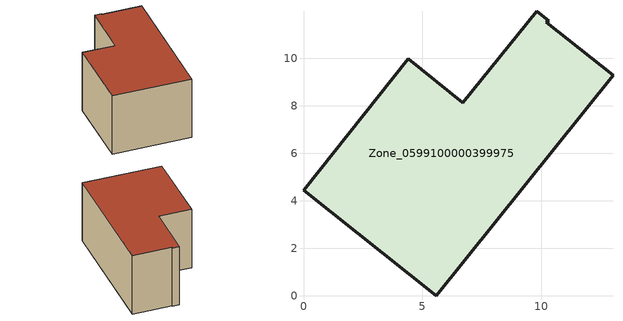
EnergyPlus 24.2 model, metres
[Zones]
Zone_0599100000399975
 floor ground (C_G): 13.02,9.29 5.59,0 0,4.46 4.4,9.97 6.7,8.12 9.8,11.98 10.31,11.58 10.22,11.51 z0.95
 wall outside (C_F): 10.31,11.58 9.8,11.98 6.7,8.12 4.4,9.97 0,4.46 5.59,0 13.02,9.29 10.22,11.51 10.31,11.58 z0.95:6.84
 roof outside (C_R): 5.59,0 13.02,9.29 10.22,11.51 10.31,11.58 9.8,11.98 6.7,8.12 4.4,9.97 0,4.46 z6.84
[BUILDING]
Pand.0599100000399975: North Axis=0; Terrain=City; Loads Convergence Tolerance Value=0.04; Temperature Convergence Tolerance Value=0.4; Solar Distribution=FullExterior; Maximum Number of Warmup Days=25; Minimum Number of Warmup Days=1
[Site:Location]
Rotterdam.The.Hague.AP_ZH_NLD Design_Conditions: Latitude=51.96; Longitude=4.45; Time Zone=1; Elevation=-4.5
[SITE:GROUNDTEMPERATURE:BUILDINGSURFACE]
18, 18, 18, 18, 18, 18, 18, 18, 18, 18, 18, 18
[MATERIAL] Thermal Absorptance=0.9; Solar Absorptance=0.7; Visible Absorptance=0.7
Name | Roughness | Thickness | Conductivity | Density | Specific Heat
G.TI.1992-2005 | MediumSmooth | 0.15 | 0.06 | 540 | 1210
F.TI.1992-2005 | Rough | 0.3 | 0.12 | 1920 | 840
R.TI.1992-2005 | MediumRough | 0.2 | 0.08 | 1500 | 1000
[CONSTRUCTION]
C_G: G.TI.1992-2005
C_F: F.TI.1992-2005
C_R: R.TI.1992-2005
[ZONE]
Zone_0599100000399975: Type=1; Multiplier=1; Ceiling Height=Autocalculate; Volume=Autocalculate; Floor Area=autocalculate; Part of Total Floor Area=Yes
[ZONEINFILTRATION:DESIGNFLOWRATE]
Infil_Zone_0599100000399975: Zone or ZoneList or Space or SpaceList=Zone_0599100000399975; Schedule=AlwaysOn; Design Flow Rate Calculation Method=Flow/Area; Flow Rate per Floor Area=0.0015; Constant Term Coefficient=1; Temperature Term Coefficient=0; Velocity Term Coefficient=0; Velocity Squared Term Coefficient=0
[HVACTEMPLATE:ZONE:IDEALLOADSAIRSYSTEM]
Zone_0599100000399975: Maximum Heating Supply Air Temperature=50; Minimum Cooling Supply Air Temperature=13; Maximum Heating Supply Air Humidity Ratio=0.0156; Minimum Cooling Supply Air Humidity Ratio=0.0077; Heating Limit=NoLimit; Cooling Limit=NoLimit; Dehumidification Control Type=ConstantSensibleHeatRatio; Cooling Sensible Heat Ratio=0.7; Dehumidification Setpoint=60; Humidification Control Type=None; Humidification Setpoint=30; Outdoor Air Method=None; Outdoor Air Flow Rate per Person=0.00944; Outdoor Air Flow Rate per Zone Floor Area=0; Outdoor Air Flow Rate per Zone=0; Demand Controlled Ventilation Type=None; Outdoor Air Economizer Type=NoEconomizer; Heat Recovery Type=None; Sensible Heat Recovery Effectiveness=0.7; Latent Heat Recovery Effectiveness=0.65
[ZONECONTROL:THERMOSTAT]
ThermostatControl_Zone_0599100000399975: Zone or ZoneList=Zone_0599100000399975; Control Type Schedule=DualSetpointControlType; Control 1=Thermostat_Zone_0599100000399975; Temperature Difference Between Cutout And Setpoint=0
[THERMOSTATSETPOINT:DUALSETPOINT]
Thermostat_Zone_0599100000399975: Heating Setpoint Temperature Schedule=HeatingSetpoint_Zone_0599100000399975; Cooling Setpoint Temperature Schedule=CoolingSetpoint_Zone_0599100000399975
[SCHEDULE:COMPACT]
HeatingSetpoint_Zone_0599100000399975: Through: 12/31, For: AllDays, Until: 24:00, 21
CoolingSetpoint_Zone_0599100000399975: Through: 12/31, For: AllDays, Until: 24:00, 24
DualSetpointControlType: Through: 12/31, For: AllDays, Until: 24:00, 4
AlwaysOn: Through: 12/31, For: AllDays, Until: 24:00, 1
